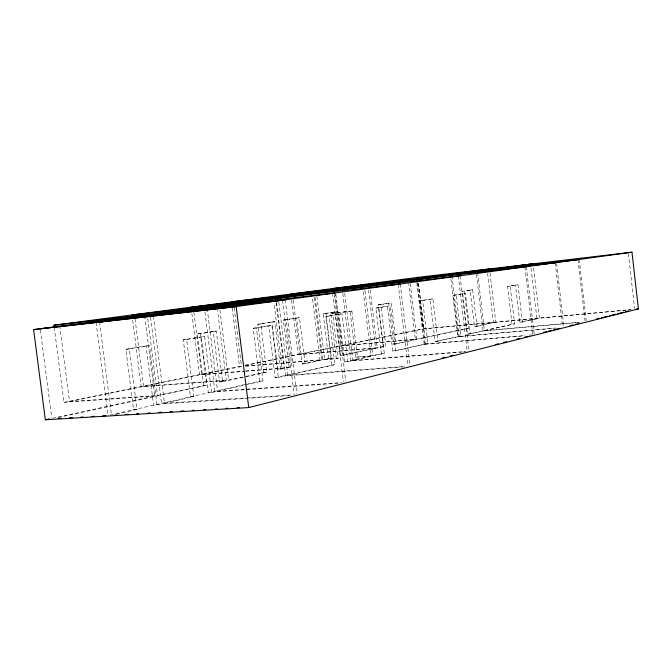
<?xml version="1.0" encoding="UTF-8"?>
<svg xmlns="http://www.w3.org/2000/svg" width="672" height="672" viewBox="0 0 672 672"><rect width="100%" height="100%" fill="white"/><g stroke="black" fill="none" stroke-linecap="round" stroke-linejoin="round"><path stroke-width="0.5" stroke-dasharray="3.36 2.52" d="M116.6 414.128L136.996 409.5L129.276 348.944L149.478 345.61L157.013 404.964L153.594 405.182L146.068 345.946L149.478 345.61M157.013 404.964L161.557 403.931L291.094 395.514M153.392 315.89L164.464 403.267L193.805 396.614L186.614 339.486L204.607 336.521L211.63 392.574L208.312 392.801L201.289 336.848L204.607 336.521M211.63 392.574L214.948 391.818L338.26 383.242M207.211 308.65L217.543 391.23L262.996 380.915L256.435 327.97L271.9 325.416L278.326 377.446L275.134 377.681L268.716 325.735L271.9 325.416M278.326 377.446L285.592 375.791L404.922 366.82M278.796 302.173L287.809 375.287L334.925 364.602L329.003 315.991L342.04 313.841L347.852 361.67L344.812 361.914L339.007 314.16L342.04 313.841M347.852 361.67L350.986 360.956L462.059 352.069M344.719 293.336L352.876 360.528L384.325 353.396L378.823 307.776L390.314 305.878L395.716 350.809L392.792 351.053L387.4 306.188L375.883 308.078L381.377 353.64L372.842 355.572L355.639 357.235L350.087 311.405L351.901 311.111L357.445 356.832M395.716 350.809L424.192 344.35L524.488 335.815M418.513 283.391L425.746 344.005L427.804 343.535L422.671 300.544L432.886 298.855L437.926 341.242L435.112 341.477L430.08 299.158L432.886 298.855M437.926 341.242L457.775 336.739L555.433 328.196M452.012 275.764L459.186 336.412L460.984 336.008L456.137 295.016L465.41 293.488L470.182 333.917L467.468 334.16L462.697 293.782L465.41 293.488M470.182 333.917L483.143 330.985L579.953 322.358M477.59 272.345L484.445 330.683L514.576 323.854L510.174 286.104L518.045 284.802L522.388 322.081L519.817 322.316L515.474 285.088L518.045 284.802M522.388 322.081L539.44 318.209L533.484 266.902M110.057 415.036L259.778 381.158L262.996 380.915M275.134 377.681L334.925 364.602M344.812 361.914L371.062 355.975L363.182 290.8M392.792 351.053L427.804 343.535M435.112 341.477L460.984 336.008M467.468 334.16L514.576 323.854M519.817 322.316L536.92 318.444L530.729 265.146M305.122 363.762L299.468 317.705L296.612 317.999L302.257 363.989L305.122 363.762L322.753 359.923L338.167 358.411L332.657 313.118L351.901 311.111M52.5 418.244L154.837 396.01L144.665 315.874M59.699 325.534L69.527 401.57L157.517 395.43L206.741 385.174L200.281 333.69L216.283 331.111L222.608 381.721L219.593 381.948L213.276 331.422L216.283 331.111M219.593 381.948L226.346 380.478L217.585 310.346M135.005 318.805L143.598 386.375L228.656 379.982L266.725 372.12L260.761 323.946L274.781 321.686L280.627 369.096L277.721 369.323L271.874 321.98L274.781 321.686M277.721 369.323L282.089 368.374L274.008 302.879M245.524 370.986L284.122 367.928L292.009 366.618L286.247 319.838L299.468 317.705M302.257 363.989L320.015 360.133L312.396 297.763M245.633 365.971L321.871 359.73L331.414 358.033L325.97 313.429L337.999 311.497L323.173 313.723L328.608 358.268M335.219 311.783L340.561 355.673L375.564 348.071L368.584 290.245M293.261 299.998L299.93 354.32L377.177 347.718L385.862 346.181L380.856 304.584L391.314 302.896L396.236 343.921L393.574 344.156L388.651 303.181L391.314 302.896M393.574 344.156L415.414 339.41L408.769 283.836M487.628 273.319L493.399 322.476L423.881 328.902L342.098 345.677L416.858 339.1L468.728 328.146L464.36 291.119L472.651 289.783L476.96 326.357L474.491 326.575L470.19 290.052L472.651 289.783M474.491 326.575L493.399 322.476M58.052 417.547L206.741 385.174M222.608 381.721L245.179 376.807M246.204 376.589L266.725 372.12M280.627 369.096L292.009 366.618M316.873 296.159L324.61 359.52L331.414 358.033M340.561 355.673L385.862 346.181M396.236 343.921L468.728 328.146M476.96 326.357L495.81 322.249L630.563 309.784M54.214 327.256L63.932 402.335L243.911 365.492M244.936 365.282L422.856 328.86L631.109 309.574M69.527 401.57L141.196 386.87L226.346 380.478M143.598 386.375L199.584 374.9L244.49 371.347M193.889 312.11L201.718 374.464L241.592 366.542M245.507 365.484L298.225 354.673L375.564 348.071M299.93 354.32L340.561 345.988L415.414 339.41M136.996 409.5L133.552 409.718L125.84 349.28L146.068 345.946M193.805 396.614L190.453 396.841L183.271 339.814L201.289 336.848M259.778 381.158L253.218 328.289L268.716 325.735M331.859 364.846L325.945 316.31L339.007 314.16M424.964 343.778L419.84 300.838L430.08 299.158M458.237 336.252L453.39 295.31L462.697 293.782M511.988 324.089L507.578 286.39L515.474 285.088M203.7 385.4L197.24 334.001L213.276 331.422M263.785 372.347L257.83 324.248L271.874 321.98M289.12 366.845L283.366 320.132L296.612 317.999M383.174 346.416L378.168 304.87L388.651 303.181M470.19 290.052L461.874 291.396L464.36 291.119M336.336 358.814L330.809 313.421L332.657 313.118M507.578 286.39L510.174 286.104M453.39 295.31L456.137 295.016M378.168 304.87L380.856 304.584M419.84 300.838L422.671 300.544M375.883 308.078L378.823 307.776M323.173 313.723L325.97 313.429M330.809 313.421L350.087 311.405M283.366 320.132L286.247 319.838M325.945 316.31L329.003 315.991M257.83 324.248L260.761 323.946M197.24 334.001L200.281 333.69M253.218 328.289L256.435 327.97M183.271 339.814L186.614 339.486M125.84 349.28L129.276 348.944M484.445 330.683L580.079 322.165M459.186 336.412L555.652 327.978M425.746 344.005L524.84 335.555M529.007 335.194L533.182 334.841M381.377 353.64L384.325 353.396M324.61 359.52L338.167 358.411M245.776 366.198L320.015 360.133M355.639 357.235L371.062 355.975M353.648 359.915L356.656 359.671M352.876 360.528L464.772 351.557M463.1 351.985L466.217 351.733M201.718 374.464L244.482 371.07M245.532 371.263L282.089 368.374M287.809 375.287L404.846 366.475M217.543 391.23L341.695 382.57M63.932 402.335L154.837 396.01M164.464 403.267L245.809 397.967M246.851 397.9L291.698 394.968M40.328 329.826L51.761 417.85M99.548 322.064L111.502 415.279M96.079 322.459L107.881 414.456M150.57 317.31L161.557 403.931M147.773 318.62L157.517 395.43M132.695 320.107L141.196 386.87M234.175 307.784L241.458 366.316M232.193 308.062L239.501 366.71M219.92 310.027L228.656 379.982M204.96 312.11L214.948 391.818M191.864 313.446L199.584 374.9M291.539 300.241L298.225 354.673M285.256 299.821L296.789 393.59M282.517 300.199L294.227 395.312M276.553 302.484L285.592 375.791M276.066 302.593L284.122 367.928M342.812 293.597L350.986 360.956M335.866 294.395L343.342 355.438M335.009 292.975L345.744 381.242M334.312 294.613L340.561 345.988M332.581 293.311L343.358 381.839M315.126 297.461L322.753 359.923M314.269 297.503L321.871 359.73M418.471 283.55L423.881 328.902M417.337 282.61L422.856 328.86M416.825 282.584L424.192 344.35M410.231 283.634L416.858 339.1M400.243 284.012L409.954 365.039M398.202 284.29L407.938 365.543M370.213 290.018L377.177 347.718M364.988 290.548L372.842 355.572M476.507 274.554L483.143 330.985M460.043 275.789L468.829 350.188M458.321 276.024L467.132 350.616M450.946 279.048L457.775 336.739M526.31 266.675L534.223 334.748M524.908 266.868L532.72 334.068M490.039 273.034L495.81 322.249M579.18 259.4L586.194 320.569M578.004 259.568L585.043 320.863M556.601 263.55L563.833 326.222M555.215 262.702L562.582 326.533M628.387 253.688L634.586 308.364"/><path stroke-width="1.01" d="M489.56 268.934L33.6 329.599L45.335 419.798L248.732 407.568L638.4 308.902L631.974 252.202L416.724 277.469M442.176 357.974L445.183 357.218M450.198 355.95L453.205 355.194M495.323 344.568L498.364 343.804M503.429 342.518L506.478 341.754M516.617 339.192L519.658 338.428M524.731 337.142L527.772 336.378M543.379 332.438L546.428 331.674M548.461 331.162L551.519 330.389M553.552 329.876L559.65 328.331M570.016 325.718L573.04 324.954M575.064 324.45L578.088 323.686M596.392 319.066L599.424 318.301M601.44 317.789L607.488 316.268M609.504 315.756L615.552 314.227M617.568 313.723L623.616 312.194M625.632 311.682L628.656 310.926M45.335 419.798L49.426 418.908M631.974 252.202L235.2 306.701L40.194 328.784M96.079 322.459L362.687 286.667M530.611 264.121L364.493 286.423L314.488 292.253M99.548 322.064L150.31 315.244L282.517 300.199M207.077 307.616L276.049 298.36L400.243 284.012M278.292 298.057L342.308 289.456L460.043 275.789M344.224 289.195L416.455 279.493L526.31 266.675M418.026 279.283L450.458 274.924L555.215 262.702M533.123 263.819L477.464 271.303L579.18 259.4M54.214 327.256L53.945 325.198L417.732 277.368M578.004 259.568L451.886 274.739L556.483 262.525M333.556 288.448L409.744 279.527M290.783 294.076L369.592 284.869M231.428 301.888L313.631 292.32M275.428 297.402L191.075 307.196L191.335 309.28M219.274 304.878L132.04 314.966L132.3 317.024M53.945 325.198L147.244 314.471M335.009 292.975L204.448 307.978L153.258 314.849L285.256 299.821M33.6 329.599L236.174 306.667L248.732 407.568M636.317 309.095L638.4 308.902M58.136 418.505L61.253 418.32M69.569 417.816L72.685 417.631M81.001 417.127L83.076 417.001M91.392 416.497L94.508 416.312M102.824 415.808L105.941 415.615M114.643 415.094L116.735 414.968M125.118 414.456L128.26 414.271M136.643 413.767L138.734 413.641M148.168 413.07L150.259 412.944M158.642 412.432L161.784 412.247M170.167 411.734L172.259 411.608M180.642 411.104L183.784 410.911M192.167 410.407L194.258 410.281M203.692 409.71L205.783 409.584M215.216 409.013L217.308 408.887M225.691 408.383L227.783 408.257M237.216 407.686L239.308 407.56M150.31 315.244L150.57 317.31M276.049 298.36L276.301 300.418M342.308 289.456L342.56 291.53M416.455 279.493L416.699 281.551"/></g></svg>
